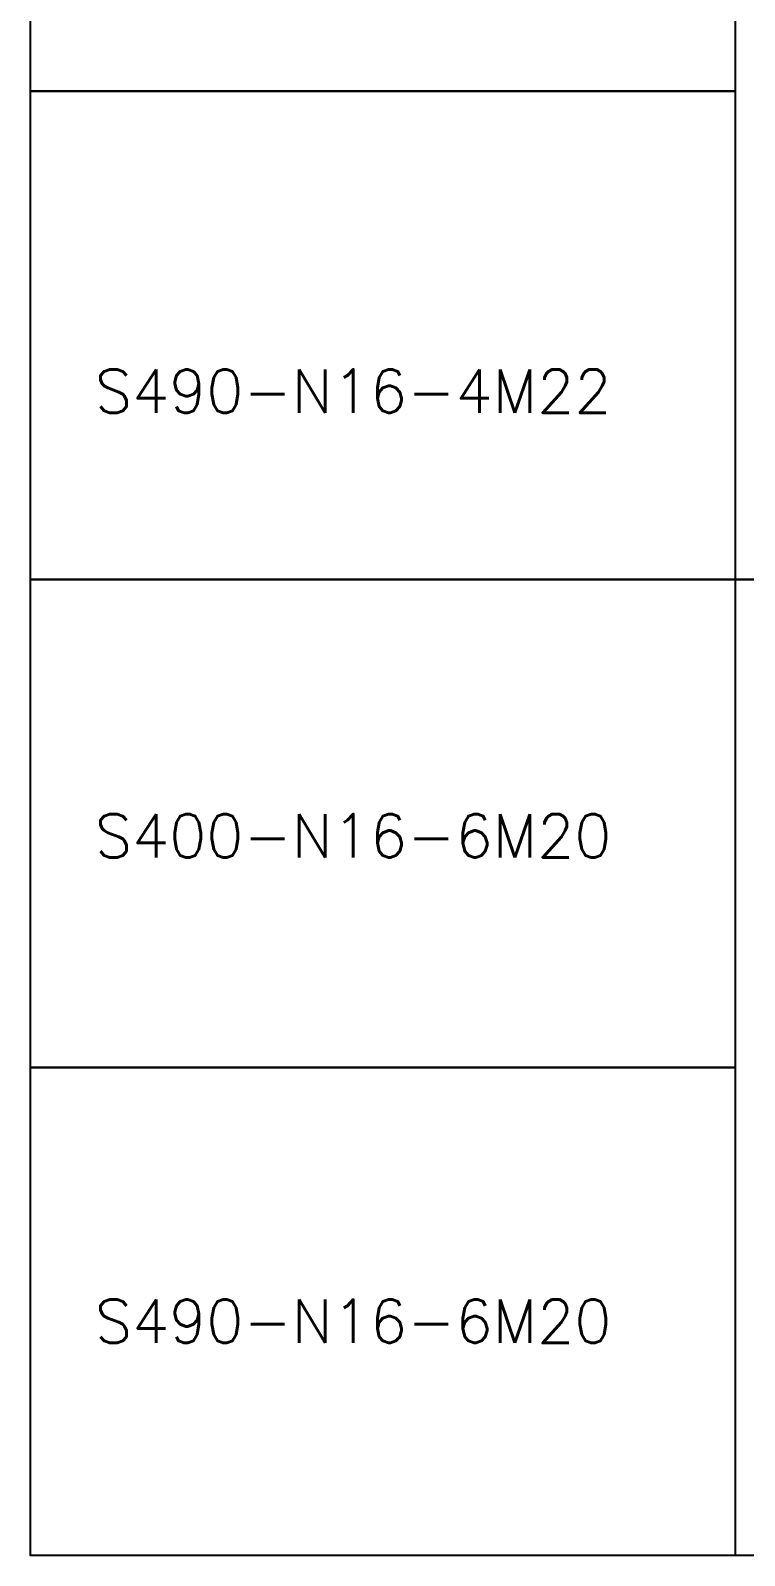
# Model space of a CAD drawing. Header units: millimetres. Extents: x 1734744 to 1747403, y -162396 to -155330.
# Drawn here: x 1738479 to 1739138, y -158591 to -157185 of the extents above; entities that cross this region are included whole.
import ezdxf

# ---------------------------------------------------------------- set-up
doc = ezdxf.new("R2010")
doc.units = ezdxf.units.MM
doc.header["$LTSCALE"] = 3
doc.layers.add('01', color=7, linetype='Continuous')
doc.styles.add('KANJI', font='txt.shx', dxfattribs={"bigfont": 'extfont2.shx'})

msp = doc.modelspace()

# ---------------------------------------------------------------- linework, layer by layer
at = {"layer": '01', "color": 7, "ltscale": 2}
for points in [[(1738479.092, -156790.837), (1740229.092, -156790.837), (1740229.092, -157690.838), (1738479.092, -157690.838)], [(1738479.092, -156790.837), (1739129.092, -156790.837), (1739129.092, -157240.838), (1738479.092, -157240.838)], [(1738479.092, -157240.838), (1739129.092, -157240.838), (1739129.092, -157690.838), (1738479.092, -157690.838)], [(1738479.092, -157690.838), (1740229.092, -157690.838), (1740229.092, -158590.838), (1738479.092, -158590.838)], [(1738479.092, -157690.838), (1739129.092, -157690.838), (1739129.092, -158140.838), (1738479.092, -158140.838)], [(1738479.092, -158140.838), (1739129.092, -158140.838), (1739129.092, -158590.838), (1738479.092, -158590.838)]]:
    msp.add_lwpolyline(points, close=True, dxfattribs=at)

# ---------------------------------------------------------------- texts
at = {"layer": '01', "color": 7, "char_height": 40, "width": 536.58382, "attachment_point": 1, "style": 'KANJI'}
for s, insert in [('S490-N16-4M22', (1738538.422, -157497.233)), ('S400-N16-6M20', (1738538.422, -157907.234)), ('S490-N16-6M20', (1738538.422, -158354.831))]:
    msp.add_mtext(s, dxfattribs=dict(at, insert=insert))

doc.saveas('drawing.dxf')
